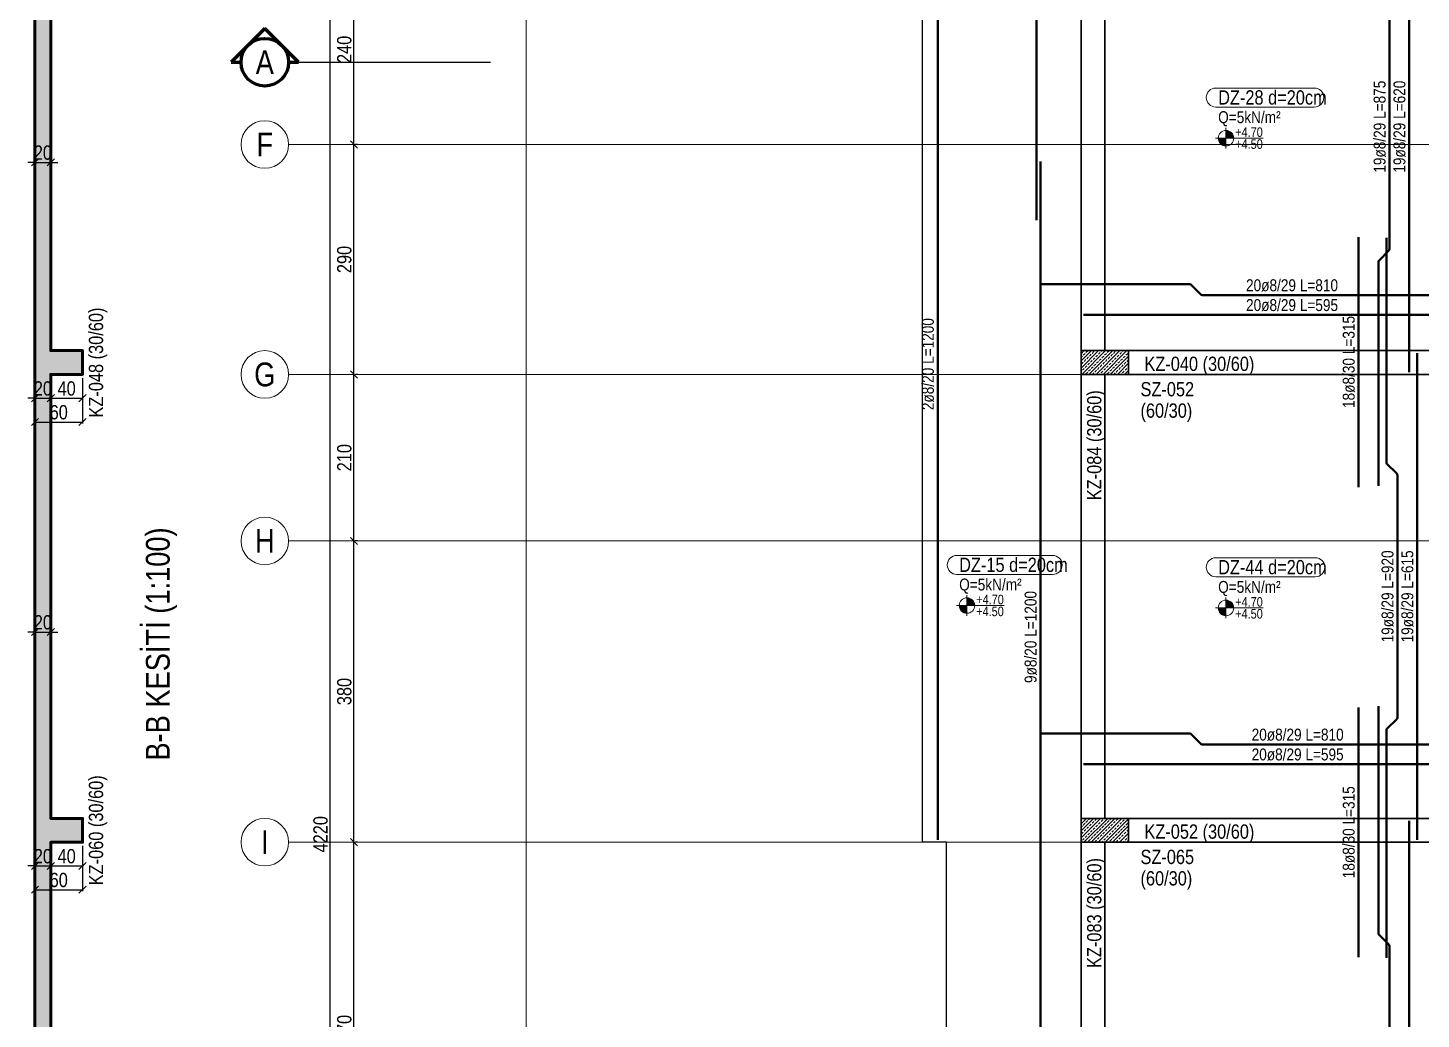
# Model space of a CAD drawing. Header units: millimetres. Extents: x 2356 to 11074, y 522 to 6020.
# Drawn here: x 2385 to 4143, y 2819 to 4069 of the extents above; entities that cross this region are included whole.
import ezdxf
from ezdxf.enums import TextEntityAlignment as Align

# ---------------------------------------------------------------- set-up
doc = ezdxf.new("R2010")
doc.units = ezdxf.units.MM
doc.linetypes.add('DASHED', pattern=[0.75, 0.5, -0.25])
for name, color, linetype, lineweight in [('AKS BALONU (BEYKENT)', 7, 'Continuous', 20), ('AKS CIZGISI (BEYKENT)', 252, 'DASHED', 20), ('AKS OLCU (BEYKENT)', 200, 'Continuous', 20), ('AKS YAZISI (BEYKENT)', 3, 'Continuous', 20), ('DONATI (BEYKENT)', 4, 'Continuous', 40), ('DONATI YAZISI (BEYKENT)', 3, 'Continuous', 20), ('DOSEME ISMI (BEYKENT)', 9, 'Continuous', 20), ('DOSEME PAFTA (BEYKENT)', 3, 'Continuous', 20), ('KAT SINIRI (BEYKENT)', 41, 'Continuous', 25), ('KESIT (BEYKENT)', 151, 'Continuous', 25), ('KESIT CIZGISI (BEYKENT)', 3, 'Continuous', 50), ('KESIT ISMI (BEYKENT)', 6, 'Continuous', 20), ('KIRIS (BEYKENT)', 2, 'Continuous', 30), ('KIRIS ISMI (BEYKENT)', 40, 'Continuous', 20), ('KOLON (BEYKENT)', 3, 'Continuous', 30), ('KOLON ISMI (BEYKENT)', 91, 'Continuous', 20), ('KOT CIZGISI (BEYKENT)', 7, 'Continuous', 20), ('KOT YAZI (BEYKENT)', 7, 'Continuous', 20), ('OLCU (BEYKENT)', 14, 'Continuous', 20), ('TARAMA (BEYKENT)', 252, 'Continuous', 20), ('YUK YAZISI (BEYKENT)', 140, 'Continuous', 20)]:
    doc.layers.add(name, color=color, linetype=linetype, lineweight=lineweight)
doc.styles.add('DONATI YAZISI (BEYKENT)', font='')
doc.styles.add('YAZI (BEYKENT)', font='')
doc.styles.get('DONATI YAZISI (BEYKENT)').set_extended_font_data('Bahnschrift Light Condensed')
doc.styles.get('YAZI (BEYKENT)').set_extended_font_data('Bahnschrift Light Condensed')
doc.dimstyles.new('AKS_OLCU_100', dxfattribs={"dimtxt": 18, "dimasz": 4.5, "dimexe": 1.875, "dimexo": 4.5, "dimgap": 3, "dimtad": 1, "dimdec": 0, "dimrnd": 0.5, "dimzin": 12, "dimdsep": 46, "dimtxsty": 'YAZI (BEYKENT)', "dimtsz": 4.5, "dimcen": 0.09, "dimclrt": 7, "dimadec": 0, "dimazin": 0, "dimtfac": 1, "dimtdec": 4, "dimtix": 1, "dimtmove": 0, "dimatfit": 3, "dimfxl": 1, "dimtolj": 1, "dimtzin": 0, "dimarcsym": 0})
doc.dimstyles.new('PLAN_OLCU_100', dxfattribs={"dimtxt": 18, "dimasz": 4.5, "dimexe": 1.875, "dimexo": 4.5, "dimgap": 3, "dimtad": 1, "dimdec": 0, "dimrnd": 0.5, "dimzin": 12, "dimdsep": 46, "dimtxsty": 'YAZI (BEYKENT)', "dimtsz": 4.5, "dimcen": 0.09, "dimclrt": 7, "dimadec": 0, "dimazin": 0, "dimtfac": 1, "dimtdec": 4, "dimtix": 1, "dimtmove": 0, "dimatfit": 3, "dimfxl": 1, "dimtolj": 1, "dimtzin": 0, "dimarcsym": 0})
pattern_1 = [(45, (-86089.6365, -4262.8825), (-4.49012806, 4.49012806), []), (45, (-86085.1463, -4262.8825), (-4.49012806, 4.49012806), [3.175, -1.5875])]

# ---------------------------------------------------------------- blocks, each defined once
blk = doc.blocks.new('*D253')
at = {"layer": 'Defpoints', "color": 0, "transparency": 16777216}
for p in [(2393.5, 3632.3), (2413.5, 3632.3), (2413.5, 3602.3)]:
    blk.add_point(p, dxfattribs=at)
at = {"layer": 'OLCU (BEYKENT)', "color": 0, "lineweight": -2, "transparency": 16777216}
for p, q in [((2393.5, 3627.8), (2393.5, 3600.5)), ((2413.5, 3627.8), (2413.5, 3600.5)), ((2389, 3597.8), (2398, 3606.8)), ((2409, 3597.8), (2418, 3606.8)), ((2393.5, 3602.3), (2384.5, 3602.3)), ((2393.5, 3602.3), (2413.5, 3602.3)), ((2413.5, 3602.3), (2422.5, 3602.3))]:
    blk.add_line(p, q, dxfattribs=at)
at = {"layer": 'OLCU (BEYKENT)', "color": 7, "lineweight": 20, "transparency": 16777216, "insert": (2403.5, 3614.5), "char_height": 18, "attachment_point": 5, "style": 'YAZI (BEYKENT)'}
blk.add_mtext('\\A1;20', dxfattribs=at)
blk = doc.blocks.new('*D254')
at = {"layer": 'Defpoints', "color": 0, "transparency": 16777216}
for p in [(2413.5, 3632.3), (2453.5, 3632.3), (2453.5, 3602.3)]:
    blk.add_point(p, dxfattribs=at)
at = {"layer": 'OLCU (BEYKENT)', "color": 0, "lineweight": -2, "transparency": 16777216}
for p, q in [((2413.5, 3627.8), (2413.5, 3600.5)), ((2453.5, 3627.8), (2453.5, 3600.5)), ((2409, 3597.8), (2418, 3606.8)), ((2449, 3597.8), (2458, 3606.8)), ((2413.5, 3602.3), (2453.5, 3602.3))]:
    blk.add_line(p, q, dxfattribs=at)
at = {"layer": 'OLCU (BEYKENT)', "color": 7, "lineweight": 20, "transparency": 16777216, "insert": (2433.5, 3614.5), "char_height": 18, "attachment_point": 5, "style": 'YAZI (BEYKENT)'}
blk.add_mtext('\\A1;40', dxfattribs=at)
blk = doc.blocks.new('*D255')
at = {"layer": 'Defpoints', "color": 0, "transparency": 16777216}
for p in [(2393.5, 3632.3), (2453.5, 3632.3), (2453.5, 3572.3)]:
    blk.add_point(p, dxfattribs=at)
at = {"layer": 'OLCU (BEYKENT)', "color": 0, "lineweight": -2, "transparency": 16777216}
for p, q in [((2393.5, 3627.8), (2393.5, 3570.5)), ((2453.5, 3627.8), (2453.5, 3570.5)), ((2389, 3567.8), (2398, 3576.8)), ((2393.5, 3572.3), (2453.5, 3572.3)), ((2449, 3567.8), (2458, 3576.8))]:
    blk.add_line(p, q, dxfattribs=at)
at = {"layer": 'OLCU (BEYKENT)', "color": 7, "lineweight": 20, "transparency": 16777216, "insert": (2423.5, 3584.5), "char_height": 18, "attachment_point": 5, "style": 'YAZI (BEYKENT)'}
blk.add_mtext('\\A1;60', dxfattribs=at)
blk = doc.blocks.new('*D256')
at = {"layer": 'Defpoints', "color": 0, "transparency": 16777216}
for p in [(2393.5, 3042.3), (2413.5, 3042.3), (2413.5, 3012.3)]:
    blk.add_point(p, dxfattribs=at)
at = {"layer": 'OLCU (BEYKENT)', "color": 0, "lineweight": -2, "transparency": 16777216}
for p, q in [((2393.5, 3037.8), (2393.5, 3010.5)), ((2413.5, 3037.8), (2413.5, 3010.5)), ((2393.5, 3012.3), (2384.5, 3012.3)), ((2389, 3007.8), (2398, 3016.8)), ((2393.5, 3012.3), (2413.5, 3012.3)), ((2409, 3007.8), (2418, 3016.8)), ((2413.5, 3012.3), (2422.5, 3012.3))]:
    blk.add_line(p, q, dxfattribs=at)
at = {"layer": 'OLCU (BEYKENT)', "color": 7, "lineweight": 20, "transparency": 16777216, "insert": (2403.5, 3024.5), "char_height": 18, "attachment_point": 5, "style": 'YAZI (BEYKENT)'}
blk.add_mtext('\\A1;20', dxfattribs=at)
blk = doc.blocks.new('*D257')
at = {"layer": 'Defpoints', "color": 0, "transparency": 16777216}
for p in [(2413.5, 3042.3), (2453.5, 3042.3), (2453.5, 3012.3)]:
    blk.add_point(p, dxfattribs=at)
at = {"layer": 'OLCU (BEYKENT)', "color": 0, "lineweight": -2, "transparency": 16777216}
for p, q in [((2413.5, 3037.8), (2413.5, 3010.5)), ((2453.5, 3037.8), (2453.5, 3010.5)), ((2409, 3007.8), (2418, 3016.8)), ((2413.5, 3012.3), (2453.5, 3012.3)), ((2449, 3007.8), (2458, 3016.8))]:
    blk.add_line(p, q, dxfattribs=at)
at = {"layer": 'OLCU (BEYKENT)', "color": 7, "lineweight": 20, "transparency": 16777216, "insert": (2433.5, 3024.5), "char_height": 18, "attachment_point": 5, "style": 'YAZI (BEYKENT)'}
blk.add_mtext('\\A1;40', dxfattribs=at)
blk = doc.blocks.new('*D258')
at = {"layer": 'Defpoints', "color": 0, "transparency": 16777216}
for p in [(2393.5, 3042.3), (2453.5, 3042.3), (2453.5, 2982.3)]:
    blk.add_point(p, dxfattribs=at)
at = {"layer": 'OLCU (BEYKENT)', "color": 0, "lineweight": -2, "transparency": 16777216}
for p, q in [((2393.5, 3037.8), (2393.5, 2980.5)), ((2453.5, 3037.8), (2453.5, 2980.5)), ((2389, 2977.8), (2398, 2986.8)), ((2393.5, 2982.3), (2453.5, 2982.3)), ((2449, 2977.8), (2458, 2986.8))]:
    blk.add_line(p, q, dxfattribs=at)
at = {"layer": 'OLCU (BEYKENT)', "color": 7, "lineweight": 20, "transparency": 16777216, "insert": (2423.5, 2994.5), "char_height": 18, "attachment_point": 5, "style": 'YAZI (BEYKENT)'}
blk.add_mtext('\\A1;60', dxfattribs=at)
blk = doc.blocks.new('*D271')
at = {"layer": 'Defpoints', "color": 0, "transparency": 16777216}
for p in [(2393.5, 3929.8), (2413.5, 3929.8), (2413.5, 3899.8)]:
    blk.add_point(p, dxfattribs=at)
at = {"layer": 'OLCU (BEYKENT)', "color": 0, "lineweight": -2, "transparency": 16777216}
for p, q in [((2393.5, 3925.3), (2393.5, 3898)), ((2413.5, 3925.3), (2413.5, 3898)), ((2389, 3895.3), (2398, 3904.3)), ((2409, 3895.3), (2418, 3904.3)), ((2393.5, 3899.8), (2384.5, 3899.8)), ((2393.5, 3899.8), (2413.5, 3899.8)), ((2413.5, 3899.8), (2422.5, 3899.8))]:
    blk.add_line(p, q, dxfattribs=at)
at = {"layer": 'OLCU (BEYKENT)', "color": 7, "lineweight": 20, "transparency": 16777216, "insert": (2403.5, 3912), "char_height": 18, "attachment_point": 5, "style": 'YAZI (BEYKENT)'}
blk.add_mtext('\\A1;20', dxfattribs=at)
blk = doc.blocks.new('*D272')
at = {"layer": 'Defpoints', "color": 0, "transparency": 16777216}
for p in [(2393.5, 3337.3), (2413.5, 3337.3), (2413.5, 3307.3)]:
    blk.add_point(p, dxfattribs=at)
at = {"layer": 'OLCU (BEYKENT)', "color": 0, "lineweight": -2, "transparency": 16777216}
for p, q in [((2393.5, 3332.8), (2393.5, 3305.5)), ((2413.5, 3332.8), (2413.5, 3305.5)), ((2393.5, 3307.3), (2384.5, 3307.3)), ((2389, 3302.8), (2398, 3311.8)), ((2393.5, 3307.3), (2413.5, 3307.3)), ((2409, 3302.8), (2418, 3311.8)), ((2413.5, 3307.3), (2422.5, 3307.3))]:
    blk.add_line(p, q, dxfattribs=at)
at = {"layer": 'OLCU (BEYKENT)', "color": 7, "lineweight": 20, "transparency": 16777216, "insert": (2403.5, 3319.5), "char_height": 18, "attachment_point": 5, "style": 'YAZI (BEYKENT)'}
blk.add_mtext('\\A1;20', dxfattribs=at)
blk = doc.blocks.new('*D349')
at = {"layer": 'AKS OLCU (BEYKENT)', "color": 0, "lineweight": -2, "transparency": 16777216}
for p, q in [((2770.5, 5157.8), (2761.5, 5166.8)), ((2766, 942.3), (2766, 5162.3)), ((2770.5, 5162.3), (2767.9, 5162.3)), ((2770.5, 937.8), (2761.5, 946.8)), ((2770.5, 942.3), (2767.9, 942.3))]:
    blk.add_line(p, q, dxfattribs=at)
at = {"layer": 'Defpoints', "color": 0, "transparency": 16777216}
for p in [(2766, 5162.3), (2766, 5162.3), (2766, 942.3)]:
    blk.add_point(p, dxfattribs=at)
at = {"layer": 'AKS OLCU (BEYKENT)', "color": 7, "transparency": 16777216, "insert": (2753.9, 3052.3), "char_height": 18, "attachment_point": 5, "rotation": 90, "style": 'YAZI (BEYKENT)'}
blk.add_mtext('\\A1;4220', dxfattribs=at)
blk = doc.blocks.new('*D358')
at = {"layer": 'AKS OLCU (BEYKENT)', "color": 0, "lineweight": -2, "transparency": 16777216}
for p, q in [((2800.5, 3037.8), (2791.5, 3046.8)), ((2796, 2572.3), (2796, 3042.3)), ((2800.5, 3042.3), (2797.9, 3042.3)), ((2800.5, 2567.8), (2791.5, 2576.8)), ((2800.5, 2572.3), (2797.9, 2572.3))]:
    blk.add_line(p, q, dxfattribs=at)
at = {"layer": 'Defpoints', "color": 0, "transparency": 16777216}
for p in [(2796, 3042.3), (2796, 3042.3), (2796, 2572.3)]:
    blk.add_point(p, dxfattribs=at)
at = {"layer": 'AKS OLCU (BEYKENT)', "color": 7, "transparency": 16777216, "insert": (2783.9, 2807.3), "char_height": 18, "attachment_point": 5, "rotation": 90, "style": 'YAZI (BEYKENT)'}
blk.add_mtext('\\A1;470', dxfattribs=at)
blk = doc.blocks.new('*D359')
at = {"layer": 'AKS OLCU (BEYKENT)', "color": 0, "lineweight": -2, "transparency": 16777216}
for p, q in [((2800.5, 3417.8), (2791.5, 3426.8)), ((2796, 3042.3), (2796, 3422.3)), ((2800.5, 3422.3), (2797.9, 3422.3)), ((2800.5, 3037.8), (2791.5, 3046.8)), ((2800.5, 3042.3), (2797.9, 3042.3))]:
    blk.add_line(p, q, dxfattribs=at)
at = {"layer": 'Defpoints', "color": 0, "transparency": 16777216}
for p in [(2796, 3422.3), (2796, 3422.3), (2796, 3042.3)]:
    blk.add_point(p, dxfattribs=at)
at = {"layer": 'AKS OLCU (BEYKENT)', "color": 7, "transparency": 16777216, "insert": (2783.9, 3232.3), "char_height": 18, "attachment_point": 5, "rotation": 90, "style": 'YAZI (BEYKENT)'}
blk.add_mtext('\\A1;380', dxfattribs=at)
blk = doc.blocks.new('*D360')
at = {"layer": 'AKS OLCU (BEYKENT)', "color": 0, "lineweight": -2, "transparency": 16777216}
for p, q in [((2800.5, 3627.8), (2791.5, 3636.8)), ((2796, 3422.3), (2796, 3632.3)), ((2800.5, 3632.3), (2797.9, 3632.3)), ((2800.5, 3417.8), (2791.5, 3426.8)), ((2800.5, 3422.3), (2797.9, 3422.3))]:
    blk.add_line(p, q, dxfattribs=at)
at = {"layer": 'Defpoints', "color": 0, "transparency": 16777216}
for p in [(2796, 3632.3), (2796, 3632.3), (2796, 3422.3)]:
    blk.add_point(p, dxfattribs=at)
at = {"layer": 'AKS OLCU (BEYKENT)', "color": 7, "transparency": 16777216, "insert": (2783.9, 3527.3), "char_height": 18, "attachment_point": 5, "rotation": 90, "style": 'YAZI (BEYKENT)'}
blk.add_mtext('\\A1;210', dxfattribs=at)
blk = doc.blocks.new('*D361')
at = {"layer": 'AKS OLCU (BEYKENT)', "color": 0, "lineweight": -2, "transparency": 16777216}
for p, q in [((2800.5, 3917.8), (2791.5, 3926.8)), ((2796, 3632.3), (2796, 3922.3)), ((2800.5, 3922.3), (2797.9, 3922.3)), ((2800.5, 3627.8), (2791.5, 3636.8)), ((2800.5, 3632.3), (2797.9, 3632.3))]:
    blk.add_line(p, q, dxfattribs=at)
at = {"layer": 'Defpoints', "color": 0, "transparency": 16777216}
for p in [(2796, 3922.3), (2796, 3922.3), (2796, 3632.3)]:
    blk.add_point(p, dxfattribs=at)
at = {"layer": 'AKS OLCU (BEYKENT)', "color": 7, "transparency": 16777216, "insert": (2783.9, 3777.3), "char_height": 18, "attachment_point": 5, "rotation": 90, "style": 'YAZI (BEYKENT)'}
blk.add_mtext('\\A1;290', dxfattribs=at)
blk = doc.blocks.new('*D362')
at = {"layer": 'AKS OLCU (BEYKENT)', "color": 0, "lineweight": -2, "transparency": 16777216}
for p, q in [((2800.5, 4157.8), (2791.5, 4166.8)), ((2796, 3922.3), (2796, 4162.3)), ((2800.5, 4162.3), (2797.9, 4162.3)), ((2800.5, 3917.8), (2791.5, 3926.8)), ((2800.5, 3922.3), (2797.9, 3922.3))]:
    blk.add_line(p, q, dxfattribs=at)
at = {"layer": 'Defpoints', "color": 0, "transparency": 16777216}
for p in [(2796, 4162.3), (2796, 4162.3), (2796, 3922.3)]:
    blk.add_point(p, dxfattribs=at)
at = {"layer": 'AKS OLCU (BEYKENT)', "color": 7, "transparency": 16777216, "insert": (2783.9, 4042.3), "char_height": 18, "attachment_point": 5, "rotation": 90, "style": 'YAZI (BEYKENT)'}
blk.add_mtext('\\A1;240', dxfattribs=at)

msp = doc.modelspace()

# ---------------------------------------------------------------- hatches: boundary and pattern name
at = {"layer": 'KOT CIZGISI (BEYKENT)', "true_color": 0x000000}
h = msp.add_hatch(color=18, dxfattribs=at)
h.dxf.hatch_style = 1
h.paths.add_polyline_path([(3896.3, 3940.1), (3896.3, 3930.3), (3906.1, 3930.3, 0.414214)])
h = msp.add_hatch(color=18, dxfattribs=at)
h.dxf.hatch_style = 1
h.paths.add_polyline_path([(3896.3, 3930.3), (3886.5, 3930.3, 0.414214), (3896.3, 3920.5)])
h = msp.add_hatch(color=18, dxfattribs=at)
h.dxf.hatch_style = 1
h.paths.add_polyline_path([(3569.5, 3340.8), (3559.7, 3340.8, 0.414214), (3569.5, 3331)])
h = msp.add_hatch(color=18, dxfattribs=at)
h.dxf.hatch_style = 1
h.paths.add_polyline_path([(3569.5, 3350.6), (3569.5, 3340.8), (3579.3, 3340.8, 0.414214)])
h = msp.add_hatch(color=18, dxfattribs=at)
h.dxf.hatch_style = 1
h.paths.add_polyline_path([(3896.3, 3347.6), (3896.3, 3337.8), (3906.1, 3337.8, 0.414214)])
h = msp.add_hatch(color=18, dxfattribs=at)
h.dxf.hatch_style = 1
h.paths.add_polyline_path([(3896.3, 3337.8), (3886.5, 3337.8, 0.414214), (3896.3, 3328)])
at = {"layer": 'TARAMA (BEYKENT)'}
h = msp.add_hatch(dxfattribs=at)
h.set_pattern_fill('ANSI33', color=256, style=0)
h.set_pattern_definition(pattern_1)
h.paths.add_polyline_path([(2393.5, 5362.3), (2413.5, 5362.3), (2413.5, 5162.3), (2453.5, 5162.3), (2453.5, 5132.3), (2413.5, 5132.3), (2413.5, 4732.3), (2453.5, 4732.3), (2453.5, 4702.3), (2413.5, 4702.3), (2413.5, 4257.3), (2453.5, 4257.3), (2453.5, 4227.3), (2413.5, 4227.3), (2413.5, 3662.3), (2453.5, 3662.3), (2453.5, 3632.3), (2413.5, 3632.3), (2413.5, 3072.3), (2453.5, 3072.3), (2453.5, 3042.3), (2413.5, 3042.3), (2413.5, 2462.3), (2453.5, 2462.3), (2453.5, 2432.3), (2413.5, 2432.3), (2413.5, 1852.3), (2453.5, 1852.3), (2453.5, 1822.3), (2413.5, 1822.3), (2413.5, 1272.3), (2453.5, 1272.3), (2453.5, 1242.3), (2413.5, 1242.3), (2413.5, 1222.3), (2393.5, 1222.3)], flags=16)
h = msp.add_hatch(dxfattribs=at)
h.set_pattern_fill('ANSI33', color=256, style=0)
h.set_pattern_definition(pattern_1)
h.paths.add_polyline_path([(3713.5, 3632.3), (3773.5, 3632.3), (3773.5, 3662.3), (3713.5, 3662.3)], flags=16)
h = msp.add_hatch(dxfattribs=at)
h.set_pattern_fill('ANSI33', color=256, style=0)
h.set_pattern_definition(pattern_1)
h.paths.add_polyline_path([(3713.5, 3042.3), (3773.5, 3042.3), (3773.5, 3072.3), (3713.5, 3072.3)], flags=16)

# ---------------------------------------------------------------- linework, layer by layer
at = {"layer": 'AKS BALONU (BEYKENT)'}
for centre in [(2683.5, 3922.3), (2683.5, 3632.3), (2683.5, 3422.3), (2683.5, 3042.3)]:
    msp.add_circle(centre, 30, dxfattribs=at)
at = {"layer": 'AKS CIZGISI (BEYKENT)', "color": 175, "true_color": 0x4554a5}
msp.add_line((3013.5, 642.3), (3013.5, 5662.3), dxfattribs=at)
at = {"layer": 'AKS CIZGISI (BEYKENT)'}
for p, q in [((3713.5, 642.3), (3713.5, 5662.3)), ((2713.5, 3922.3), (10953.5, 3922.3)), ((2713.5, 3632.3), (10953.5, 3632.3)), ((2713.5, 3422.3), (10953.5, 3422.3)), ((2713.5, 3042.3), (10953.5, 3042.3))]:
    msp.add_line(p, q, dxfattribs=at)
at = {"layer": 'DONATI (BEYKENT)'}
for points in [[(3657.3, 4880.9), (3657.3, 3826.9)], [(3532.7, 4245.3), (3532.7, 3045.3)], [(4127.7, 4254.3), (4127.7, 3635.3)], [(3662.3, 3901.1), (3662.3, 2701.1)], [(4063.7, 3805.6), (4063.7, 3490.3)], [(4310.5, 3707.3), (3716.5, 3707.3)], [(4137.7, 3659.3), (4137.7, 3045.3)], [(4063.7, 3212.3), (4063.7, 2897.3)], [(4310.5, 3140.5), (3716.5, 3140.5)], [(4127.7, 3069.3), (4127.7, 2435.3)]]:
    msp.add_lwpolyline(points, dxfattribs=at)
for points in [[(4088.7, 3491.8), (4088.7, 3774.1, -0.198912), (4089.5, 3776.2), (4101.8, 3788.5, 0.198912), (4102.7, 3790.6), (4102.7, 4099.1, 0.198912), (4101.8, 4101.2), (4089.5, 4113.5, -0.198912), (4088.7, 4115.6), (4088.7, 4350.3)], [(4098.7, 2896.3), (4098.7, 3183.1, -0.198912), (4099.5, 3185.2), (4111.8, 3197.5, 0.198912), (4112.7, 3199.6), (4112.7, 3505.1, 0.198912), (4111.8, 3507.2), (4099.5, 3519.5, -0.198912), (4098.7, 3521.6), (4098.7, 3804.6)], [(3661.8, 3746.3), (3850.3, 3746.3, -0.198912), (3852.4, 3745.4), (3864.7, 3733.2, 0.198912), (3866.8, 3732.3), (4160.3, 3732.3, 0.198912), (4162.4, 3733.2), (4174.7, 3745.4, -0.198912), (4176.8, 3746.3), (4459.3, 3746.3)], [(4088.7, 2265.8), (4088.7, 2577.1, -0.198912), (4089.5, 2579.2), (4101.8, 2591.5, 0.198912), (4102.7, 2593.6), (4102.7, 2911.1, 0.198912), (4101.8, 2913.2), (4089.5, 2925.5, -0.198912), (4088.7, 2927.6), (4088.7, 3213.8)], [(3661.8, 3179.5), (3850.3, 3179.5, -0.198912), (3852.4, 3178.6), (3864.7, 3166.3, 0.198912), (3866.8, 3165.5), (4160.3, 3165.5, 0.198912), (4162.4, 3166.3), (4174.7, 3178.6, -0.198912), (4176.8, 3179.5), (4459.3, 3179.5)]]:
    msp.add_lwpolyline(points, format="xyb", dxfattribs=at)
at = {"layer": 'DOSEME PAFTA (BEYKENT)'}
for points in [[(3883.5, 3993.6), (4007.8, 3993.6, -1), (4007.8, 3969.6), (3883.5, 3969.6, -1)], [(3556.7, 3404), (3677.6, 3404, -1), (3677.6, 3380), (3556.7, 3380, -1)], [(3883.5, 3401.1), (4009.1, 3401.1, -1), (4009.1, 3377.1), (3883.5, 3377.1, -1)]]:
    msp.add_lwpolyline(points, format="xyb", close=True, dxfattribs=at)
at = {"layer": 'KAT SINIRI (BEYKENT)'}
msp.add_lwpolyline([(3513.5, 4740.2), (4135.7, 5362.3), (5533.5, 5362.3), (5533.5, 5332.3), (8633.5, 5332.3), (8633.5, 5362.3), (10031.4, 5362.3), (10653.5, 4740.2), (10653.5, 3042.3), (10623.5, 3042.3), (10623.5, 1222.3), (8183.5, 1222.3), (8183.5, 1872.3), (8463.5, 1872.3), (8463.5, 3022.3), (5733.5, 3022.3), (5733.5, 1572.3), (3543.5, 1572.3), (3543.5, 3042.3), (3513.5, 3042.3)], close=True, dxfattribs=at)
at = {"layer": 'KESIT (BEYKENT)', "lineweight": 60}
for points in [[(2683.5, 4068.5), (2641.1, 4026.1)], [(2726, 4026.1), (2683.5, 4068.5)], [(2641.1, 4026.1), (2653.5, 4026.1)], [(2713.5, 4026.1), (2726, 4026.1)]]:
    msp.add_lwpolyline(points, dxfattribs=at)
at = {"layer": 'KESIT (BEYKENT)', "linetype": 'DASHED'}
msp.add_lwpolyline([(2713.5, 4026.1), (2968.5, 4026.1)], dxfattribs=at)
at = {"layer": 'KESIT (BEYKENT)', "lineweight": 60}
msp.add_circle((2683.5, 4026.1), 30, dxfattribs=at)
at = {"layer": 'KESIT CIZGISI (BEYKENT)'}
msp.add_lwpolyline([(2393.5, 1272.3), (2393.5, 5362.3), (2413.5, 5362.3), (2413.5, 5162.3), (2453.5, 5162.3), (2453.5, 5132.3), (2413.5, 5132.3), (2413.5, 4732.3), (2453.5, 4732.3), (2453.5, 4702.3), (2413.5, 4702.3), (2413.5, 4257.3), (2453.5, 4257.3), (2453.5, 4227.3), (2413.5, 4227.3), (2413.5, 3662.3), (2453.5, 3662.3), (2453.5, 3632.3), (2413.5, 3632.3), (2413.5, 3072.3), (2453.5, 3072.3), (2453.5, 3042.3), (2413.5, 3042.3), (2413.5, 2462.3)], dxfattribs=at)
at = {"layer": 'KIRIS (BEYKENT)'}
for p, q in [((3713.5, 3662.3), (3713.5, 4227.3)), ((3743.5, 4227.3), (3743.5, 3662.3)), ((3773.5, 3662.3), (4283.5, 3662.3)), ((3713.5, 3072.3), (3713.5, 3632.3)), ((3743.5, 3632.3), (3743.5, 3072.3)), ((4283.5, 3632.3), (3773.5, 3632.3)), ((3773.5, 3072.3), (4283.5, 3072.3)), ((3713.5, 2462.3), (3713.5, 3042.3)), ((3743.5, 3042.3), (3743.5, 2462.3)), ((4283.5, 3042.3), (3773.5, 3042.3))]:
    msp.add_line(p, q, dxfattribs=at)
at = {"layer": 'KOLON (BEYKENT)'}
for points in [[(3713.5, 3632.3), (3773.5, 3632.3), (3773.5, 3662.3), (3713.5, 3662.3)], [(3713.5, 3042.3), (3773.5, 3042.3), (3773.5, 3072.3), (3713.5, 3072.3)]]:
    msp.add_lwpolyline(points, close=True, dxfattribs=at)
at = {"layer": 'KOT CIZGISI (BEYKENT)'}
for p, q in [((3896.3, 3943.4), (3896.3, 3917.3)), ((3883.3, 3930.3), (3943.3, 3930.3)), ((3556.5, 3340.8), (3616.5, 3340.8)), ((3569.5, 3353.8), (3569.5, 3327.7)), ((3896.3, 3350.9), (3896.3, 3324.8)), ((3883.3, 3337.8), (3943.3, 3337.8))]:
    msp.add_line(p, q, dxfattribs=at)
for centre in [(3896.3, 3930.3), (3569.5, 3340.8), (3896.3, 3337.8)]:
    msp.add_circle(centre, 9.78, dxfattribs=at)

# ---------------------------------------------------------------- texts
at = {"layer": 'AKS YAZISI (BEYKENT)', "style": 'YAZI (BEYKENT)'}
for s, p in [('F', (2683.5, 3922.3)), ('G', (2683.5, 3632.3)), ('H', (2683.5, 3422.3)), ('I', (2683.5, 3042.3))]:
    msp.add_text(s, height=30, dxfattribs=at).set_placement(p, align=Align.MIDDLE_CENTER)
at = {"layer": 'DONATI YAZISI (BEYKENT)', "style": 'DONATI YAZISI (BEYKENT)'}
for s, p in [('19ø8/29 L=875', (4090.2, 3944.8)), ('19ø8/29 L=620', (4115.2, 3944.8)), ('2ø8/20 L=1200', (3520.2, 3645.3)), ('18ø8/30 L=315', (4051.2, 3648)), ('19ø8/29 L=920', (4100.2, 3352.3)), ('19ø8/29 L=615', (4125.2, 3352.3)), ('9ø8/20 L=1200', (3649.8, 3301.1)), ('18ø8/30 L=315', (4051.2, 3054.8))]:
    msp.add_text(s, height=15, rotation=90, dxfattribs=at).set_placement(p, align=Align.MIDDLE_CENTER)
for s, p in [('20ø8/29 L=810', (3979.7, 3744.8)), ('20ø8/29 L=595', (3979.7, 3719.8)), ('20ø8/29 L=810', (3986.8, 3178)), ('20ø8/29 L=595', (3986.8, 3153))]:
    msp.add_text(s, height=15, dxfattribs=at).set_placement(p, align=Align.MIDDLE_CENTER)
at = {"layer": 'DOSEME ISMI (BEYKENT)', "style": 'YAZI (BEYKENT)'}
for s, p in [('DZ-28 d=20cm', (3886.5, 3967.3)), ('DZ-15 d=20cm', (3559.7, 3377.8)), ('DZ-44 d=20cm', (3886.5, 3374.8))]:
    msp.add_text(s, height=18, dxfattribs=at).set_placement(p, align=Align.BOTTOM_LEFT)
at = {"layer": 'KESIT ISMI (BEYKENT)', "lineweight": 20, "style": 'YAZI (BEYKENT)'}
msp.add_text('A', height=30, dxfattribs=at).set_placement((2683.5, 4026.1), align=Align.MIDDLE_CENTER)
msp.add_text('B-B KESİTİ (1:100)', height=30, rotation=90, dxfattribs=at).set_placement((2548.5, 3292.3), align=Align.MIDDLE_CENTER)
at = {"layer": 'KIRIS ISMI (BEYKENT)', "style": 'YAZI (BEYKENT)'}
for s, p in [('KZ-048 (30/60)', (2470.5, 3647.3)), ('KZ-060 (30/60)', (2470.5, 3057.3))]:
    msp.add_text(s, height=18, rotation=90, dxfattribs=at).set_placement(p, align=Align.MIDDLE_CENTER)
for s, p in [('KZ-040 (30/60)', (3793.5, 3631.3)), ('KZ-052 (30/60)', (3793.5, 3041.3))]:
    msp.add_text(s, height=18, dxfattribs=at).set_placement(p, align=Align.BOTTOM_LEFT)
for s, p in [('KZ-084 (30/60)', (3744.5, 3612.3)), ('KZ-083 (30/60)', (3744.5, 3022.3))]:
    msp.add_text(s, height=18, rotation=90, dxfattribs=at).set_placement(p, align=Align.BOTTOM_RIGHT)
at = {"layer": 'KOLON ISMI (BEYKENT)', "style": 'YAZI (BEYKENT)'}
for s, p in [('SZ-052', (3788.5, 3599.3)), ('(60/30)', (3788.5, 3572.3)), ('SZ-065', (3788.5, 3009.3)), ('(60/30)', (3788.5, 2982.3))]:
    msp.add_text(s, height=18, dxfattribs=at).set_placement(p, align=Align.BOTTOM_LEFT)
at = {"layer": 'KOT YAZI (BEYKENT)', "style": 'YAZI (BEYKENT)'}
for s, p in [('+4.70', (3908, 3928.3)), ('+4.50', (3908, 3913.3)), ('+4.70', (3581.2, 3338.8)), ('+4.70', (3908, 3335.8)), ('+4.50', (3581.2, 3323.8)), ('+4.50', (3908, 3320.8))]:
    msp.add_text(s, height=12, dxfattribs=at).set_placement(p, align=Align.BOTTOM_LEFT)
at = {"layer": 'YUK YAZISI (BEYKENT)', "style": 'YAZI (BEYKENT)'}
for p in [(3886.5, 3944.8), (3559.7, 3355.3), (3886.5, 3352.3)]:
    msp.add_text('Q=5kN/m²', height=15, dxfattribs=at).set_placement(p, align=Align.BOTTOM_LEFT)

# ---------------------------------------------------------------- dimensions: what is measured, and where the dimension line sits
at = {"layer": 'AKS OLCU (BEYKENT)'}
for p1, p2, picture, middle in [((2766, 942.3), (2766, 5162.3), '*D349', (2753.9, 3052.3)), ((2796, 3922.3), (2796, 4162.3), '*D362', (2783.9, 4042.3)), ((2796, 3632.3), (2796, 3922.3), '*D361', (2783.9, 3777.3)), ((2796, 3422.3), (2796, 3632.3), '*D360', (2783.9, 3527.3)), ((2796, 3042.3), (2796, 3422.3), '*D359', (2783.9, 3232.3)), ((2796, 2572.3), (2796, 3042.3), '*D358', (2783.9, 2807.3))]:
    dim = msp.add_aligned_dim(p1=p1, p2=p2, distance=0, dimstyle='AKS_OLCU_100', dxfattribs=at)
    dim.commit()
    dim.dimension.update_dxf_attribs({"geometry": picture, "text_midpoint": middle})
at = {"layer": 'OLCU (BEYKENT)', "lineweight": 20}
for p1, p2, distance, picture, middle in [((2393.5, 3929.8), (2413.5, 3929.8), -30, '*D271', (2403.5, 3912)), ((2393.5, 3632.3), (2413.5, 3632.3), -30, '*D253', (2403.5, 3614.5)), ((2393.5, 3632.3), (2453.5, 3632.3), -60, '*D255', (2423.5, 3584.5)), ((2413.5, 3632.3), (2453.5, 3632.3), -30, '*D254', (2433.5, 3614.5)), ((2393.5, 3337.3), (2413.5, 3337.3), -30, '*D272', (2403.5, 3319.5)), ((2393.5, 3042.3), (2413.5, 3042.3), -30, '*D256', (2403.5, 3024.5)), ((2393.5, 3042.3), (2453.5, 3042.3), -60, '*D258', (2423.5, 2994.5)), ((2413.5, 3042.3), (2453.5, 3042.3), -30, '*D257', (2433.5, 3024.5))]:
    dim = msp.add_aligned_dim(p1=p1, p2=p2, distance=distance, dimstyle='PLAN_OLCU_100', dxfattribs=at)
    dim.commit()
    dim.dimension.update_dxf_attribs({"geometry": picture, "text_midpoint": middle})

doc.saveas('drawing.dxf')
